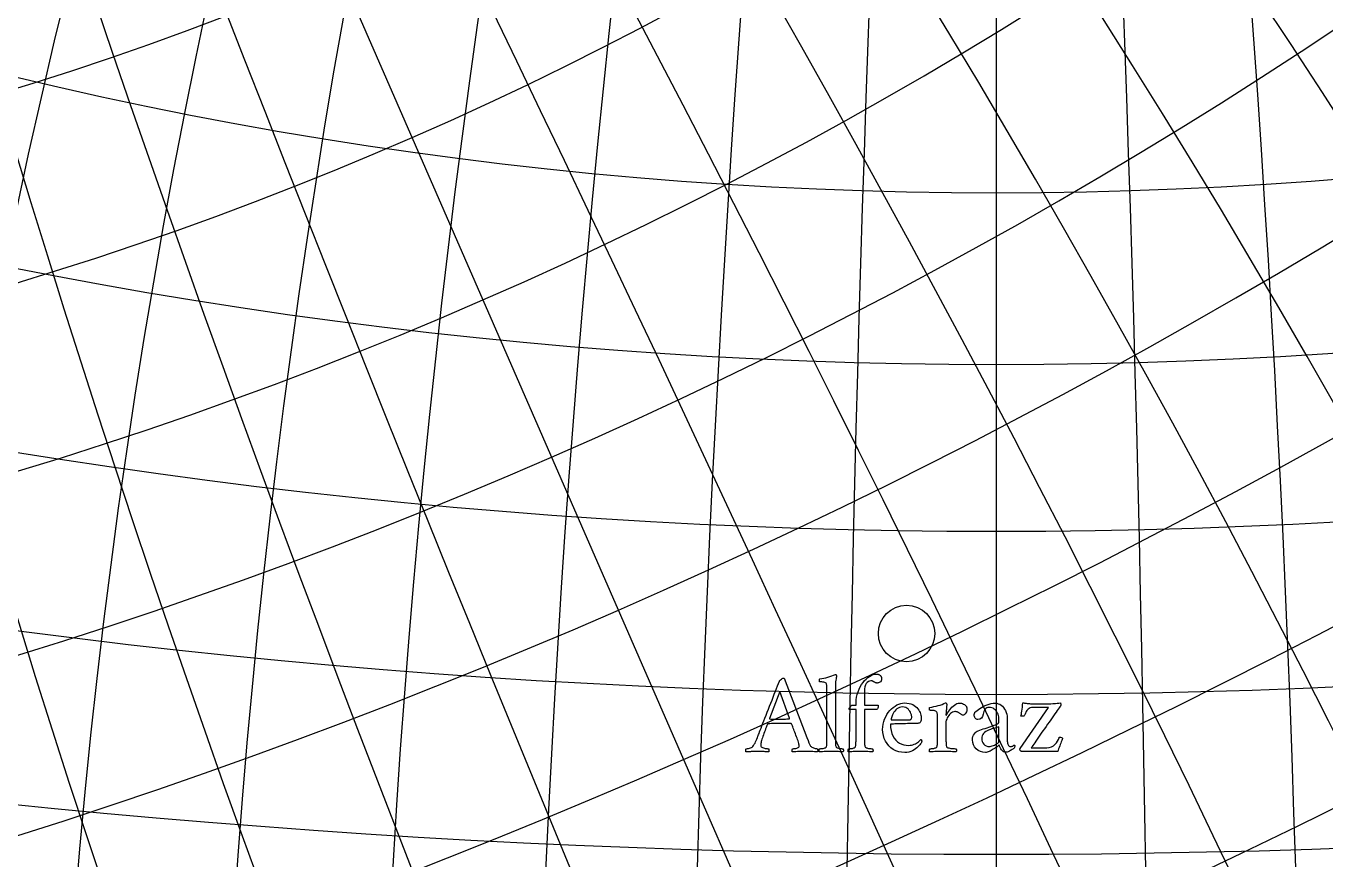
# Model space of a CAD drawing. Header units: millimetres. Extents: x -105 to 105, y -105 to 128.
# Drawn here: x -26.15 to 8.88, y 16.63 to 39.08 of the extents above; entities that cross this region are included whole.
import ezdxf

# ---------------------------------------------------------------- set-up
doc = ezdxf.new("R2010")
doc.units = ezdxf.units.MM
for name, color, linetype in [('ENGRAVE', 7, 'Continuous'), ('ENGRAVE_FINE', 8, 'Continuous'), ('TEXT', 5, 'Continuous')]:
    doc.layers.add(name, color=color, linetype=linetype)

msp = doc.modelspace()

# ---------------------------------------------------------------- linework, layer by layer
at = {"layer": 'ENGRAVE'}
msp.add_lwpolyline([(0, -95.025), (0, 95.025)], dxfattribs=at)
msp.add_lwpolyline([(0, -95.025), (0, 95.025)], dxfattribs=at)
for centre, radius in [((0, 0), 102.9), ((0, 0), 102.9), ((0, 0), 100.1438), ((0, 0), 95.025), ((0, 0), 95.025), ((0, 0), 95.025), ((-2.4196, 22.7067), 0.7602)]:
    msp.add_circle(centre, radius, dxfattribs=at)
for centre, radius, start, end in [((16.7555, 0), 96.4909, 100, 260), ((34.5863, 0), 101.1235, 110, 250), ((54.8627, 0), 109.7254, 120, 240), ((79.7354, 0), 124.0463, 130, 230), ((113.2464, 0), 147.8327, 140, 220), ((164.5881, 0), 190.05, 150, 210), ((261.079, 0), 277.8345, 160, 200), ((538.9136, 0), 547.2272, 170, 190), ((-538.9136, 0), 547.2272, 350, 10), ((-261.079, 0), 277.8345, 340, 20), ((-164.5881, 0), 190.05, 330, 30), ((-113.2464, 0), 147.8327, 320, 40), ((-79.7354, 0), 124.0463, 310, 50), ((-54.8627, 0), 109.7254, 300, 60), ((-34.5863, 0), 101.1235, 290, 70), ((-16.7555, 0), 96.4909, 280, 80), ((0, 147.8327), 113.2464, 230, 310), ((0, 190.05), 164.5881, 240, 300), ((0, 277.8345), 261.079, 250, 290)]:
    msp.add_arc(centre, radius, start, end, dxfattribs=at)
at = {"layer": 'ENGRAVE_FINE'}
msp.add_lwpolyline([(38.0178, -87.0884), (-38.0178, 87.0884)], dxfattribs=at)
for centre, radius, start, end in [((8.3136, 0), 95.388, 95, 265), ((25.4619, 0), 98.3771, 105, 255), ((44.3109, 0), 104.8485, 115, 245), ((66.5372, 0), 116.0041, 125, 235), ((95.025, 0), 134.3856, 135, 225), ((135.7098, 0), 165.671, 145, 215), ((203.7818, 0), 224.8483, 155, 205), ((354.6381, 0), 367.1484, 165, 195), ((1086.1407, 0), 1090.2896, 175, 185), ((-1086.1407, 0), 1090.2896, 355, 5), ((-354.6381, 0), 367.1484, 345, 15), ((-203.7818, 0), 224.8483, 335, 25), ((-135.7098, 0), 165.671, 325, 35), ((-95.025, 0), 134.3856, 315, 45), ((-66.5372, 0), 116.0041, 305, 55), ((-44.3109, 0), 104.8485, 295, 65), ((-25.4619, 0), 98.3771, 285, 75), ((-8.3136, 0), 95.388, 275, 85), ((-7.6193, -3.3261), 95.388, 298.583333, 108.583334), ((-49.6288, 113.6859), 79.7354, 243.583333, 343.583333), ((-15.356, -6.7036), 96.4909, 303.583333, 103.583333), ((-53.7653, 123.1616), 95.025, 248.583333, 338.583333), ((-23.3353, -10.1868), 98.3771, 308.583333, 98.583333), ((-31.6976, -13.8374), 101.1235, 313.583333, 93.583333), ((7.6193, 3.3261), 95.388, 118.583333, 288.583334), ((15.356, 6.7036), 96.4909, 123.583333, 283.583333), ((23.3353, 10.1868), 98.3771, 128.583333, 278.583333), ((31.6976, 13.8374), 101.1235, 133.583333, 273.583333), ((40.61, 17.728), 104.8485, 138.583333, 268.583333), ((50.2805, 21.9496), 109.7254, 143.583333, 263.583333), ((60.98, 26.6204), 116.0041, 148.583333, 258.583333), ((73.0759, 31.9008), 124.0463, 153.583333, 253.583333), ((87.0884, 38.0178), 134.3856, 158.583333, 248.583333), ((103.788, 45.3079), 147.8327, 163.583333, 243.583333), ((124.3752, 54.2951), 165.671, 168.583333, 238.583333), ((150.8416, 65.8488), 190.05, 173.583333, 233.583333), ((186.7617, 81.5295), 224.8483, 178.583333, 228.583333), ((239.2735, 104.4531), 277.8345, 183.583333, 223.583333), ((325.0184, 141.8845), 367.1484, 188.583333, 218.583333), ((493.903, 215.6099), 547.2272, 193.583333, 213.583333), ((995.4253, 434.5458), 1090.2896, 198.5833333, 208.5833333), ((-995.4253, -434.5458), 1090.2896, 18.5833333, 28.5833333), ((-493.903, -215.6099), 547.2272, 13.583333, 33.583333), ((-325.0184, -141.8845), 367.1484, 8.583333, 38.583333), ((-239.2735, -104.4531), 277.8345, 3.583333, 43.583333), ((-186.7617, -81.5295), 224.8483, 358.583333, 48.583333), ((-150.8416, -65.8488), 190.05, 353.583333, 53.583333), ((-124.3752, -54.2951), 165.671, 348.583333, 58.583333), ((-103.788, -45.3079), 147.8327, 343.583333, 63.583333), ((-87.0884, -38.0178), 134.3856, 338.583333, 68.583333), ((-73.0759, -31.9008), 124.0463, 333.583333, 73.583333), ((-60.98, -26.6204), 116.0041, 328.583333, 78.583333), ((-50.2805, -21.9496), 109.7254, 323.583333, 83.583333), ((-40.61, -17.728), 104.8485, 318.583333, 88.583333), ((-59.1453, 135.4855), 113.2464, 253.583333, 333.583333), ((-66.2821, 151.834), 135.7098, 258.583333, 328.583333), ((-76.0357, 174.1769), 164.5881, 263.583333, 323.583333), ((-89.9579, 206.0688), 203.7818, 268.583333, 318.583333), ((-111.1567, 254.6295), 261.079, 273.583333, 313.583333), ((-146.8896, 336.4839), 354.6381, 278.583333, 308.583333), ((0, 165.671), 135.7098, 235, 305), ((-218.936, 501.5223), 538.9136, 283.583333, 303.583333), ((-436.2057, 999.2277), 1086.1407, 288.5833333, 298.5833333), ((0, 224.8483), 203.7818, 245, 295), ((436.2057, -999.2277), 1086.1407, 108.5833333, 118.5833333), ((0, 367.1484), 354.6381, 255, 285), ((218.936, -501.5223), 538.9136, 103.583333, 123.583333)]:
    msp.add_arc(centre, radius, start, end, dxfattribs=at)
at = {"layer": 'TEXT'}
for points in [[(-6.4245, 19.9403), (-6.4227, 19.945), (-6.4172, 19.959), (-6.4081, 19.9825), (-6.3954, 20.0154), (-6.3795, 20.0563), (-6.3613, 20.1039), (-6.3405, 20.1582), (-6.3172, 20.2192), (-6.2918, 20.2854), (-6.2647, 20.3552), (-6.2359, 20.4287), (-6.2053, 20.5058), (-6.1738, 20.5853), (-6.1421, 20.666), (-6.1102, 20.7478), (-6.0781, 20.8307), (-6.0462, 20.9134), (-6.0149, 20.9944), (-5.9841, 21.0736), (-5.9539, 21.1511), (-5.9249, 21.2254), (-5.8976, 21.2951), (-5.872, 21.3603), (-5.8482, 21.4208), (-5.8402, 21.4335), (-5.8287, 21.4469), (-5.8134, 21.4611), (-5.7945, 21.476), (-5.7751, 21.4894), (-5.7581, 21.499), (-5.7437, 21.5047), (-5.7317, 21.5066), (-5.7289, 21.5066), (-5.7267, 21.5063), (-5.7251, 21.5058), (-5.724, 21.5051), (-5.723, 21.5043), (-5.7214, 21.5032), (-5.7192, 21.502), (-5.7164, 21.5005), (-5.1064, 19.9004), (-5.0763, 19.8215), (-5.0535, 19.7625), (-5.038, 19.7234), (-5.0298, 19.7042), (-5.0203, 19.688), (-5.0071, 19.6728), (-4.9904, 19.6588), (-4.97, 19.646), (-4.9478, 19.6346), (-4.9255, 19.6249), (-4.9033, 19.617), (-4.8811, 19.6107), (-4.8609, 19.6061), (-4.8447, 19.6027), (-4.8325, 19.6007), (-4.8244, 19.6), (-4.8192, 19.5913), (-4.8159, 19.5805), (-4.8146, 19.5675), (-4.8152, 19.5525), (-4.8167, 19.538), (-4.8182, 19.5268), (-4.8198, 19.5189), (-4.8213, 19.5142), (-4.8646, 19.5172), (-4.9056, 19.5199), (-4.9443, 19.5225), (-4.9807, 19.5249), (-5.0177, 19.5269), (-5.0581, 19.5284), (-5.102, 19.5292), (-5.1493, 19.5295), (-5.1992, 19.5292), (-5.2447, 19.5284), (-5.2858, 19.5269), (-5.3225, 19.5249), (-5.3592, 19.5225), (-5.4003, 19.5199), (-5.4458, 19.5172), (-5.4957, 19.5142), (-5.5009, 19.5215), (-5.5045, 19.531), (-5.5063, 19.5429), (-5.5064, 19.5571), (-5.505, 19.5713), (-5.5022, 19.5832), (-5.4981, 19.5927), (-5.4926, 19.6), (-5.4769, 19.6007), (-5.4574, 19.6027), (-5.434, 19.6061), (-5.4068, 19.6107), (-5.38, 19.6166), (-5.3577, 19.6234), (-5.3401, 19.6312), (-5.3271, 19.6399), (-5.3217, 19.6471), (-5.3179, 19.6567), (-5.3156, 19.6686), (-5.3148, 19.6828), (-5.3161, 19.699), (-5.3198, 19.7199), (-5.326, 19.7457), (-5.3348, 19.7763), (-5.3454, 19.8103), (-5.3574, 19.8464), (-5.3707, 19.8846), (-5.3853, 19.9249), (-5.4007, 19.966), (-5.416, 20.0066), (-5.4313, 20.0465), (-5.4466, 20.0859), (-5.4613, 20.1232), (-5.4746, 20.1571), (-5.4866, 20.1876), (-5.4972, 20.2146), (-5.5059, 20.2367), (-5.5122, 20.2525), (-5.5159, 20.262), (-5.5171, 20.2652), (-5.5175, 20.2656), (-5.5187, 20.2667), (-5.5206, 20.2686), (-5.5233, 20.2713), (-5.5263, 20.274), (-5.5294, 20.2759), (-5.5325, 20.2771), (-5.5355, 20.2775), (-5.5599, 20.2788), (-5.5869, 20.2798), (-5.6166, 20.2803), (-5.6489, 20.2805), (-5.6821, 20.2805), (-5.7141, 20.2805), (-5.7449, 20.2805), (-5.7746, 20.2805), (-5.7823, 20.2805), (-5.79, 20.2805), (-5.7976, 20.2805), (-5.8053, 20.2805), (-5.8128, 20.2805), (-5.8198, 20.2805), (-5.8265, 20.2805), (-5.8329, 20.2805), (-5.8771, 20.2804), (-5.9179, 20.2801), (-5.9553, 20.2797), (-5.9892, 20.279), (-6.0237, 20.2779), (-6.0628, 20.2763), (-6.1064, 20.2741), (-6.1547, 20.2713), (-6.1564, 20.271), (-6.1586, 20.2702), (-6.161, 20.2687), (-6.1639, 20.2667), (-6.1666, 20.2647), (-6.1685, 20.2633), (-6.1697, 20.2624), (-6.1701, 20.2621), (-6.1715, 20.2583), (-6.1758, 20.2468), (-6.183, 20.2276), (-6.193, 20.2008), (-6.2051, 20.1687), (-6.2183, 20.1338), (-6.2327, 20.0959), (-6.2482, 20.0552), (-6.2638, 20.0137), (-6.2785, 19.9736), (-6.2922, 19.9348), (-6.3049, 19.8974), (-6.3175, 19.8606), (-6.3275, 19.8269), (-6.3351, 19.7962), (-6.3402, 19.7686), (-6.3435, 19.7439), (-6.3459, 19.7219), (-6.3474, 19.7025), (-6.3478, 19.6858), (-6.3449, 19.6699), (-6.336, 19.6556), (-6.3211, 19.643), (-6.3003, 19.6322), (-6.2764, 19.6231), (-6.252, 19.6157), (-6.2273, 19.6101), (-6.2022, 19.6061), (-6.1793, 19.6035), (-6.1612, 19.6016), (-6.1479, 19.6004), (-6.1394, 19.6), (-6.1365, 19.5953), (-6.134, 19.5874), (-6.1319, 19.5762), (-6.1302, 19.5617), (-6.1292, 19.5467), (-6.1294, 19.5337), (-6.1308, 19.5229), (-6.1333, 19.5142), (-6.1613, 19.5157), (-6.1873, 19.5173), (-6.2111, 19.5188), (-6.2329, 19.5203), (-6.2536, 19.5219), (-6.2743, 19.5234), (-6.295, 19.5249), (-6.3157, 19.5265), (-6.338, 19.5278), (-6.3636, 19.5287), (-6.3924, 19.5293), (-6.4245, 19.5295), (-6.4569, 19.5293), (-6.4865, 19.5287), (-6.5136, 19.5278), (-6.5379, 19.5265), (-6.5609, 19.5249), (-6.5839, 19.5234), (-6.6069, 19.5219), (-6.6299, 19.5203), (-6.6544, 19.5188), (-6.682, 19.5173), (-6.7126, 19.5157), (-6.7463, 19.5142), (-6.749, 19.5189), (-6.7509, 19.5268), (-6.7521, 19.538), (-6.7525, 19.5525), (-6.7521, 19.5675), (-6.7509, 19.5805), (-6.749, 19.5913), (-6.7463, 19.6), (-6.7301, 19.6009), (-6.7092, 19.6035), (-6.6834, 19.6078), (-6.6528, 19.6138), (-6.6227, 19.6218), (-6.598, 19.6318), (-6.579, 19.644), (-6.5655, 19.6583), (-6.5434, 19.6882), (-6.5229, 19.7199), (-6.5043, 19.7534), (-6.4873, 19.7885), (-6.4713, 19.825), (-6.4555, 19.8625), (-6.4399, 19.9009), (-6.4245, 19.9403)], [(-4.5669, 21.194), (-4.567, 21.2117), (-4.5673, 21.2312), (-4.5678, 21.2523), (-4.5684, 21.2752), (-4.5699, 21.2977), (-4.5726, 21.3177), (-4.5768, 21.3353), (-4.5822, 21.3503), (-4.5909, 21.3656), (-4.6048, 21.3779), (-4.6239, 21.3871), (-4.6481, 21.3932), (-4.6754, 21.3973), (-4.7037, 21.4001), (-4.7329, 21.4019), (-4.7631, 21.4024), (-4.7645, 21.4048), (-4.7658, 21.412), (-4.7668, 21.424), (-4.7677, 21.4407), (-4.7678, 21.4577), (-4.7665, 21.4702), (-4.7639, 21.4784), (-4.76, 21.4821), (-4.7037, 21.4895), (-4.6481, 21.4994), (-4.5933, 21.5117), (-4.5393, 21.5266), (-4.4864, 21.5433), (-4.4351, 21.5614), (-4.3853, 21.5809), (-4.337, 21.6017), (-4.331, 21.6006), (-4.3251, 21.5975), (-4.3195, 21.5922), (-4.314, 21.5848), (-4.3093, 21.5765), (-4.306, 21.5683), (-4.3039, 21.5604), (-4.3033, 21.5526), (-4.3043, 21.5484), (-4.3075, 21.5358), (-4.3128, 21.5147), (-4.3201, 21.4852), (-4.3275, 21.4478), (-4.3328, 21.4032), (-4.3359, 21.3513), (-4.337, 21.2921), (-4.337, 19.8698), (-4.3369, 19.8366), (-4.3366, 19.8046), (-4.3361, 19.7738), (-4.3355, 19.7441), (-4.334, 19.7163), (-4.3312, 19.6912), (-4.3271, 19.6688), (-4.3217, 19.6491), (-4.3166, 19.6416), (-4.3075, 19.6345), (-4.2944, 19.6278), (-4.2772, 19.6215), (-4.2577, 19.6158), (-4.2374, 19.6111), (-4.2163, 19.6074), (-4.1945, 19.6046), (-4.1739, 19.6026), (-4.1565, 19.6012), (-4.1424, 19.6003), (-4.1316, 19.6), (-4.1275, 19.5927), (-4.1243, 19.5832), (-4.1221, 19.5713), (-4.1209, 19.5571), (-4.121, 19.5429), (-4.1228, 19.531), (-4.1263, 19.5215), (-4.1316, 19.5142), (-4.1763, 19.5172), (-4.2182, 19.5199), (-4.2575, 19.5225), (-4.2941, 19.5249), (-4.3305, 19.5269), (-4.3692, 19.5284), (-4.4102, 19.5292), (-4.4535, 19.5295), (-4.4953, 19.5292), (-4.5351, 19.5284), (-4.5727, 19.5269), (-4.6083, 19.5249), (-4.6442, 19.5225), (-4.683, 19.5199), (-4.7247, 19.5172), (-4.7692, 19.5142), (-4.7745, 19.5215), (-4.778, 19.531), (-4.7798, 19.5429), (-4.7799, 19.5571), (-4.7787, 19.5713), (-4.7765, 19.5832), (-4.7733, 19.5927), (-4.7692, 19.6), (-4.7585, 19.6003), (-4.7447, 19.6012), (-4.7278, 19.6026), (-4.7079, 19.6046), (-4.6866, 19.6074), (-4.6657, 19.6111), (-4.6452, 19.6158), (-4.6251, 19.6215), (-4.6075, 19.6278), (-4.5945, 19.6345), (-4.586, 19.6416), (-4.5822, 19.6491), (-4.5768, 19.6688), (-4.5726, 19.6912), (-4.5699, 19.7163), (-4.5684, 19.7441), (-4.5678, 19.7738), (-4.5673, 19.8046), (-4.567, 19.8366), (-4.5669, 19.8698)], [(-3.2641, 21.6109), (-3.2334, 21.6105), (-3.2086, 21.6093), (-3.1897, 21.6074), (-3.1768, 21.6047), (-3.1659, 21.6005), (-3.1534, 21.594), (-3.1391, 21.5852), (-3.1231, 21.5741), (-3.1184, 21.5685), (-3.1135, 21.5611), (-3.1085, 21.5517), (-3.1032, 21.5404), (-3.0985, 21.5281), (-3.0952, 21.5158), (-3.0931, 21.5036), (-3.0925, 21.4913), (-3.0952, 21.4552), (-3.1036, 21.4266), (-3.1175, 21.4054), (-3.1369, 21.3917), (-3.1583, 21.383), (-3.1779, 21.3768), (-3.1958, 21.373), (-3.212, 21.3718), (-3.2227, 21.3723), (-3.2335, 21.3741), (-3.2442, 21.3769), (-3.2549, 21.381), (-3.2659, 21.3858), (-3.2772, 21.3909), (-3.2888, 21.3965), (-3.3009, 21.4024), (-3.3126, 21.4095), (-3.3231, 21.4155), (-3.3325, 21.4202), (-3.3408, 21.4239), (-3.3494, 21.4266), (-3.3599, 21.4285), (-3.3724, 21.4296), (-3.3867, 21.43), (-3.4194, 21.4256), (-3.45, 21.4124), (-3.4784, 21.3904), (-3.5048, 21.3595), (-3.5267, 21.3199), (-3.5419, 21.2714), (-3.5504, 21.2141), (-3.5523, 21.148), (-3.5523, 20.7771), (-3.1967, 20.7771), (-3.1913, 20.7756), (-3.1875, 20.771), (-3.1852, 20.7633), (-3.1844, 20.7526), (-3.1844, 20.7497), (-3.1844, 20.7472), (-3.1844, 20.7451), (-3.1844, 20.7434), (-3.1869, 20.7194), (-3.1944, 20.6966), (-3.2068, 20.675), (-3.2243, 20.6545), (-3.5523, 20.6545), (-3.5523, 19.8698), (-3.5522, 19.8366), (-3.5519, 19.8046), (-3.5514, 19.7738), (-3.5507, 19.7441), (-3.5493, 19.7163), (-3.5465, 19.6912), (-3.5424, 19.6688), (-3.5369, 19.6491), (-3.5317, 19.6416), (-3.522, 19.6345), (-3.5079, 19.6278), (-3.4894, 19.6215), (-3.4684, 19.6158), (-3.4465, 19.6111), (-3.4239, 19.6074), (-3.4005, 19.6046), (-3.3786, 19.6026), (-3.3603, 19.6012), (-3.3456, 19.6003), (-3.3346, 19.6), (-3.3305, 19.5927), (-3.3273, 19.5832), (-3.3251, 19.5713), (-3.3239, 19.5571), (-3.324, 19.5429), (-3.3258, 19.531), (-3.3294, 19.5215), (-3.3346, 19.5142), (-3.3797, 19.5172), (-3.4228, 19.5199), (-3.4639, 19.5225), (-3.5032, 19.5249), (-3.5423, 19.5269), (-3.5829, 19.5284), (-3.6251, 19.5292), (-3.6687, 19.5295), (-3.7106, 19.5292), (-3.7504, 19.5284), (-3.788, 19.5269), (-3.8235, 19.5249), (-3.8595, 19.5225), (-3.8983, 19.5199), (-3.9399, 19.5172), (-3.9845, 19.5142), (-3.9897, 19.5215), (-3.9933, 19.531), (-3.9951, 19.5429), (-3.9952, 19.5571), (-3.994, 19.5713), (-3.9918, 19.5832), (-3.9886, 19.5927), (-3.9845, 19.6), (-3.9737, 19.6003), (-3.96, 19.6012), (-3.9431, 19.6026), (-3.9232, 19.6046), (-3.9019, 19.6074), (-3.881, 19.6111), (-3.8605, 19.6158), (-3.8404, 19.6215), (-3.8228, 19.6278), (-3.8098, 19.6345), (-3.8013, 19.6416), (-3.7975, 19.6491), (-3.792, 19.6688), (-3.7879, 19.6912), (-3.7851, 19.7163), (-3.7837, 19.7441), (-3.783, 19.7738), (-3.7825, 19.8046), (-3.7823, 19.8366), (-3.7822, 19.8698), (-3.7822, 20.6545), (-3.9569, 20.6545), (-3.9598, 20.6552), (-3.9623, 20.6572), (-3.9644, 20.6605), (-3.9661, 20.6652), (-3.9674, 20.6703), (-3.9684, 20.6748), (-3.969, 20.6787), (-3.9692, 20.6821), (-3.968, 20.6862), (-3.9646, 20.6924), (-3.9588, 20.7008), (-3.9508, 20.7112), (-3.9415, 20.7226), (-3.932, 20.7338), (-3.9223, 20.7448), (-3.9124, 20.7556), (-3.9037, 20.765), (-3.8975, 20.7717), (-3.8938, 20.7758), (-3.8925, 20.7771), (-3.7822, 20.7771), (-3.7822, 20.8353), (-3.7788, 20.9152), (-3.7688, 20.9924), (-3.752, 21.067), (-3.7285, 21.1388), (-3.6999, 21.2071), (-3.6676, 21.271), (-3.6317, 21.3305), (-3.5921, 21.3856), (-3.5504, 21.4356), (-3.5078, 21.4798), (-3.4645, 21.5183), (-3.4205, 21.5511), (-3.3774, 21.5772), (-3.3369, 21.5959), (-3.2992, 21.6071), (-3.2641, 21.6109)], [(-5.839, 21.1449), (-6.1118, 20.4154), (-6.1117, 20.415), (-6.1114, 20.4139), (-6.1109, 20.4119), (-6.1103, 20.4093), (-6.1094, 20.4066), (-6.1084, 20.4047), (-6.1071, 20.4035), (-6.1057, 20.4031), (-6.0751, 20.4017), (-6.0417, 20.4005), (-6.0054, 20.3994), (-5.9662, 20.3985), (-5.9276, 20.3979), (-5.893, 20.3974), (-5.8625, 20.3971), (-5.8359, 20.397), (-5.8015, 20.3972), (-5.7689, 20.3978), (-5.7379, 20.3987), (-5.7087, 20.4001), (-5.6797, 20.4016), (-5.6493, 20.4031), (-5.6176, 20.4047), (-5.5846, 20.4062), (-5.5818, 20.4067), (-5.5796, 20.4081), (-5.578, 20.4105), (-5.5769, 20.4139), (-5.5762, 20.4172), (-5.5758, 20.4196), (-5.5755, 20.421), (-5.5754, 20.4215)], [(-2.8534, 20.2652), (-2.8505, 20.174), (-2.8388, 20.0905), (-2.8183, 20.0146), (-2.789, 19.9464), (-2.7524, 19.8861), (-2.7101, 19.8341), (-2.662, 19.7904), (-2.6081, 19.7548), (-2.5503, 19.7273), (-2.4901, 19.7077), (-2.4277, 19.6959), (-2.3629, 19.692), (-2.3225, 19.6938), (-2.284, 19.6993), (-2.2474, 19.7084), (-2.2127, 19.7211), (-2.1803, 19.7362), (-2.1506, 19.7525), (-2.1236, 19.77), (-2.0993, 19.7885), (-2.078, 19.8066), (-2.0602, 19.8226), (-2.0459, 19.8365), (-2.0349, 19.8483), (-2.0329, 19.8476), (-2.03, 19.8456), (-2.026, 19.8423), (-2.0211, 19.8376), (-2.0164, 19.8317), (-2.0131, 19.8249), (-2.0111, 19.8172), (-2.0104, 19.8085), (-2.0116, 19.7958), (-2.015, 19.7824), (-2.0208, 19.7682), (-2.0288, 19.7533), (-2.0445, 19.7308), (-2.0641, 19.7062), (-2.0874, 19.6794), (-2.1146, 19.6506), (-2.1457, 19.6216), (-2.1805, 19.5943), (-2.2192, 19.5687), (-2.2618, 19.5448), (-2.3079, 19.5247), (-2.3576, 19.5104), (-2.4106, 19.5017), (-2.4671, 19.4989), (-2.552, 19.504), (-2.6319, 19.5196), (-2.7068, 19.5454), (-2.7767, 19.5816), (-2.8405, 19.6266), (-2.8971, 19.679), (-2.9463, 19.7385), (-2.9882, 19.8054), (-3.0218, 19.878), (-3.0457, 19.9548), (-3.0601, 20.0359), (-3.0649, 20.1211), (-3.0615, 20.195), (-3.0515, 20.2663), (-3.0347, 20.3352), (-3.0112, 20.4016), (-2.9823, 20.4646), (-2.9492, 20.5234), (-2.9118, 20.578), (-2.8702, 20.6284), (-2.8255, 20.6741), (-2.7787, 20.7146), (-2.7297, 20.75), (-2.6786, 20.7802), (-2.6269, 20.8043), (-2.576, 20.8215), (-2.5258, 20.8319), (-2.4763, 20.8353), (-2.4119, 20.8325), (-2.3533, 20.8238), (-2.3008, 20.8095), (-2.2541, 20.7894), (-2.2127, 20.765), (-2.1759, 20.738), (-2.1438, 20.7083), (-2.1162, 20.6759), (-2.0928, 20.6422), (-2.0732, 20.6085), (-2.0575, 20.5748), (-2.0457, 20.5411), (-2.0369, 20.5087), (-2.0307, 20.479), (-2.027, 20.452), (-2.0257, 20.4277), (-2.0267, 20.3972), (-2.0296, 20.3702), (-2.0344, 20.3466), (-2.0411, 20.3265), (-2.0504, 20.3102), (-2.0633, 20.2981), (-2.0796, 20.2903), (-2.0993, 20.2867), (-2.1165, 20.2852), (-2.1403, 20.284), (-2.1709, 20.2829), (-2.2081, 20.2821), (-2.2502, 20.2812), (-2.2951, 20.2801), (-2.3429, 20.2789), (-2.3936, 20.2775), (-2.4455, 20.2759), (-2.497, 20.2744), (-2.5482, 20.2729), (-2.599, 20.2713), (-2.6476, 20.2699), (-2.6924, 20.2686), (-2.7334, 20.2676), (-2.7706, 20.2667), (-2.8022, 20.2661), (-2.8266, 20.2656), (-2.8436, 20.2653), (-2.8534, 20.2652)], [(-2.838, 20.3755), (-2.3507, 20.3755), (-2.3373, 20.3765), (-2.325, 20.3794), (-2.3136, 20.3842), (-2.3031, 20.3909), (-2.2942, 20.4001), (-2.2874, 20.4123), (-2.2827, 20.4277), (-2.2802, 20.446), (-2.2803, 20.4664), (-2.284, 20.4905), (-2.2911, 20.5185), (-2.3016, 20.5503), (-2.3157, 20.5832), (-2.3334, 20.6146), (-2.3548, 20.6445), (-2.3798, 20.6729), (-2.409, 20.697), (-2.443, 20.7143), (-2.4818, 20.7246), (-2.5254, 20.7281), (-2.5708, 20.7247), (-2.612, 20.7146), (-2.649, 20.6979), (-2.6817, 20.6744), (-2.7107, 20.6466), (-2.7365, 20.6169), (-2.759, 20.5853), (-2.7783, 20.5518), (-2.7946, 20.5183), (-2.8082, 20.4867), (-2.8191, 20.457), (-2.8273, 20.4292), (-2.8332, 20.4057), (-2.8369, 20.389), (-2.8385, 20.3789), (-2.838, 20.3755)], [(-0.9927, 20.8323), (-0.964, 20.8306), (-0.936, 20.8258), (-0.9088, 20.8176), (-0.8824, 20.8062), (-0.8582, 20.7925), (-0.8379, 20.7775), (-0.8214, 20.7611), (-0.8088, 20.7434), (-0.8059, 20.7367), (-0.8034, 20.7288), (-0.8013, 20.7198), (-0.7996, 20.7097), (-0.7983, 20.6987), (-0.7973, 20.6874), (-0.7967, 20.6758), (-0.7965, 20.6637), (-0.7989, 20.6252), (-0.8061, 20.5924), (-0.8181, 20.5654), (-0.8349, 20.5441), (-0.8532, 20.528), (-0.8697, 20.5165), (-0.8846, 20.5097), (-0.8977, 20.5074), (-0.9128, 20.5087), (-0.9276, 20.5127), (-0.942, 20.5194), (-0.9559, 20.5288), (-0.9695, 20.5392), (-0.9828, 20.5487), (-0.9956, 20.5575), (-1.008, 20.5656), (-1.0189, 20.573), (-1.0299, 20.5798), (-1.0411, 20.586), (-1.0525, 20.5917), (-1.0652, 20.5963), (-1.0805, 20.5997), (-1.0982, 20.6017), (-1.1184, 20.6024), (-1.1499, 20.599), (-1.1801, 20.589), (-1.2089, 20.5722), (-1.2364, 20.5487), (-1.262, 20.5212), (-1.2851, 20.4924), (-1.3057, 20.4622), (-1.3238, 20.4307), (-1.3385, 20.4005), (-1.3491, 20.374), (-1.3554, 20.3514), (-1.3575, 20.3326), (-1.3575, 19.8698), (-1.3574, 19.8366), (-1.3571, 19.8046), (-1.3566, 19.7738), (-1.356, 19.7441), (-1.3545, 19.7163), (-1.3517, 19.6912), (-1.3476, 19.6688), (-1.3422, 19.6491), (-1.336, 19.6416), (-1.3238, 19.6345), (-1.3054, 19.6278), (-1.2809, 19.6215), (-1.2529, 19.6158), (-1.2242, 19.6111), (-1.1947, 19.6074), (-1.1644, 19.6046), (-1.1364, 19.6026), (-1.1138, 19.6012), (-1.0966, 19.6003), (-1.0847, 19.6), (-1.0806, 19.5927), (-1.0774, 19.5832), (-1.0752, 19.5713), (-1.074, 19.5571), (-1.074, 19.5429), (-1.0759, 19.531), (-1.0794, 19.5215), (-1.0847, 19.5142), (-1.1309, 19.5172), (-1.1774, 19.5199), (-1.2243, 19.5225), (-1.2717, 19.5249), (-1.3188, 19.5269), (-1.3652, 19.5284), (-1.4108, 19.5292), (-1.4556, 19.5295), (-1.4981, 19.5292), (-1.5399, 19.5284), (-1.5809, 19.5269), (-1.6211, 19.5249), (-1.6617, 19.5225), (-1.7039, 19.5199), (-1.7476, 19.5172), (-1.7928, 19.5142), (-1.798, 19.5215), (-1.8016, 19.531), (-1.8034, 19.5429), (-1.8035, 19.5571), (-1.8023, 19.5713), (-1.8001, 19.5832), (-1.7969, 19.5927), (-1.7928, 19.6), (-1.7819, 19.6003), (-1.7679, 19.6012), (-1.7505, 19.6026), (-1.7299, 19.6046), (-1.708, 19.6074), (-1.6866, 19.6111), (-1.6658, 19.6158), (-1.6456, 19.6215), (-1.628, 19.6278), (-1.615, 19.6345), (-1.6066, 19.6416), (-1.6027, 19.6491), (-1.5973, 19.6688), (-1.5931, 19.6912), (-1.5904, 19.7163), (-1.5889, 19.7441), (-1.5883, 19.7738), (-1.5878, 19.8046), (-1.5875, 19.8366), (-1.5874, 19.8698), (-1.5874, 20.4277), (-1.5875, 20.4441), (-1.5878, 20.4629), (-1.5883, 20.484), (-1.5889, 20.5074), (-1.5904, 20.5305), (-1.5931, 20.551), (-1.5973, 20.5689), (-1.6027, 20.584), (-1.6094, 20.5967), (-1.6203, 20.6074), (-1.6355, 20.6159), (-1.6548, 20.6223), (-1.6763, 20.6271), (-1.6977, 20.6307), (-1.7192, 20.6332), (-1.7407, 20.6346), (-1.7602, 20.6352), (-1.7759, 20.6357), (-1.7878, 20.636), (-1.7958, 20.6361), (-1.7974, 20.6407), (-1.7989, 20.6484), (-1.8004, 20.6591), (-1.802, 20.6729), (-1.8027, 20.6871), (-1.802, 20.6989), (-1.7997, 20.7085), (-1.7958, 20.7158), (-1.738, 20.7244), (-1.6809, 20.735), (-1.6246, 20.7474), (-1.569, 20.7618), (-1.5152, 20.7783), (-1.464, 20.797), (-1.4155, 20.8181), (-1.3698, 20.8415), (-1.3637, 20.8403), (-1.3579, 20.8369), (-1.3522, 20.8311), (-1.3468, 20.8231), (-1.3421, 20.8143), (-1.3387, 20.8062), (-1.3367, 20.7989), (-1.336, 20.7924), (-1.3364, 20.7846), (-1.3376, 20.7702), (-1.3395, 20.7493), (-1.3422, 20.7219), (-1.3451, 20.6912), (-1.3479, 20.6602), (-1.3505, 20.6291), (-1.3529, 20.5978), (-1.3549, 20.5691), (-1.3563, 20.5461), (-1.3572, 20.5285), (-1.3575, 20.5165), (-1.3572, 20.5125), (-1.3563, 20.5097), (-1.3549, 20.5079), (-1.3529, 20.5074), (-1.3507, 20.5075), (-1.3487, 20.5081), (-1.3469, 20.5091), (-1.3452, 20.5104), (-1.3283, 20.5433), (-1.3081, 20.5775), (-1.2846, 20.613), (-1.2579, 20.6499), (-1.2287, 20.6861), (-1.1977, 20.7196), (-1.1651, 20.7505), (-1.1307, 20.7786), (-1.0956, 20.8021), (-1.0609, 20.8189), (-1.0266, 20.8289), (-0.9927, 20.8323)], [(-0.0333, 20.8292), (0.009, 20.8258), (0.0499, 20.8154), (0.0894, 20.7982), (0.1277, 20.774), (0.1634, 20.7441), (0.1955, 20.7097), (0.2239, 20.6706), (0.2487, 20.6269), (0.2688, 20.5794), (0.2832, 20.5288), (0.2918, 20.4752), (0.2947, 20.4185), (0.2947, 19.8023), (0.2961, 19.7743), (0.3001, 19.7483), (0.3068, 19.7245), (0.3162, 19.7027), (0.3286, 19.6846), (0.3445, 19.6717), (0.3639, 19.6639), (0.3867, 19.6613), (0.407, 19.6625), (0.425, 19.6659), (0.4407, 19.6717), (0.4541, 19.6797), (0.4652, 19.688), (0.474, 19.6943), (0.4805, 19.6987), (0.4848, 19.7012), (0.4876, 19.7006), (0.4901, 19.6989), (0.4922, 19.696), (0.494, 19.692), (0.4953, 19.6876), (0.4963, 19.6835), (0.4968, 19.6799), (0.497, 19.6767), (0.4961, 19.6604), (0.4932, 19.6452), (0.4884, 19.6312), (0.4817, 19.6184), (0.4711, 19.61), (0.4576, 19.6), (0.4412, 19.5885), (0.4219, 19.5755), (0.401, 19.5621), (0.3798, 19.5494), (0.3581, 19.5376), (0.3361, 19.5265), (0.3145, 19.5171), (0.2943, 19.5104), (0.2755, 19.5063), (0.2579, 19.505), (0.2266, 19.509), (0.197, 19.5211), (0.1691, 19.5412), (0.143, 19.5694), (0.1199, 19.6017), (0.1012, 19.6345), (0.0869, 19.6676), (0.0771, 19.7012), (0.0689, 19.6937), (0.0568, 19.6835), (0.0406, 19.6707), (0.0204, 19.6552), (-0.0027, 19.6382), (-0.0275, 19.6211), (-0.0541, 19.6038), (-0.0823, 19.5862), (-0.1113, 19.5692), (-0.1402, 19.5533), (-0.1688, 19.5385), (-0.1973, 19.5249), (-0.2246, 19.5135), (-0.2498, 19.5054), (-0.2729, 19.5005), (-0.2938, 19.4989), (-0.3645, 19.5051), (-0.4295, 19.5238), (-0.4887, 19.5549), (-0.5421, 19.5985), (-0.5864, 19.6511), (-0.618, 19.7092), (-0.637, 19.7729), (-0.6433, 19.8422), (-0.6401, 19.8865), (-0.6306, 19.9276), (-0.6148, 19.9655), (-0.5927, 20), (-0.5675, 20.03), (-0.5425, 20.0541), (-0.5177, 20.0722), (-0.4931, 20.0843), (-0.4489, 20.1), (-0.4023, 20.1161), (-0.3531, 20.1329), (-0.3015, 20.1502), (-0.2495, 20.1678), (-0.1992, 20.1851), (-0.1506, 20.2023), (-0.1038, 20.2192), (-0.0609, 20.2351), (-0.0241, 20.2491), (0.0066, 20.2612), (0.0311, 20.2713), (0.0422, 20.2762), (0.051, 20.2817), (0.0575, 20.2877), (0.0617, 20.2943), (0.0644, 20.3028), (0.0663, 20.3146), (0.0675, 20.3297), (0.0679, 20.348), (0.0679, 20.4277), (0.0658, 20.4613), (0.0595, 20.4947), (0.0489, 20.5279), (0.0342, 20.561), (0.0158, 20.5926), (-0.0057, 20.6215), (-0.0302, 20.6478), (-0.0578, 20.6713), (-0.0879, 20.6908), (-0.1199, 20.7047), (-0.1538, 20.713), (-0.1896, 20.7158), (-0.2254, 20.7127), (-0.2563, 20.7035), (-0.2821, 20.6882), (-0.303, 20.6668), (-0.3201, 20.6397), (-0.3344, 20.6077), (-0.3461, 20.5708), (-0.3551, 20.5288), (-0.3743, 20.4658), (-0.4042, 20.4208), (-0.4448, 20.3937), (-0.4961, 20.3847), (-0.5192, 20.3872), (-0.5394, 20.3947), (-0.5568, 20.4072), (-0.5712, 20.4246), (-0.5826, 20.4449), (-0.5908, 20.466), (-0.5957, 20.4878), (-0.5973, 20.5104), (-0.5969, 20.5161), (-0.5958, 20.5238), (-0.5938, 20.5337), (-0.5912, 20.5457), (-0.5879, 20.5578), (-0.5843, 20.5683), (-0.5802, 20.577), (-0.5758, 20.584), (-0.5504, 20.6064), (-0.5199, 20.6307), (-0.4845, 20.657), (-0.444, 20.6851), (-0.3997, 20.7133), (-0.3525, 20.7396), (-0.3024, 20.7639), (-0.2494, 20.7863), (-0.1951, 20.8051), (-0.1409, 20.8185), (-0.087, 20.8265), (-0.0333, 20.8292)], [(0.9783, 20.8139), (1.3614, 20.8139), (1.4198, 20.8143), (1.4722, 20.8154), (1.5186, 20.8173), (1.5592, 20.82), (1.5978, 20.8235), (1.6385, 20.8277), (1.6813, 20.8327), (1.7262, 20.8384), (1.7302, 20.8306), (1.7331, 20.8227), (1.7348, 20.8146), (1.7354, 20.8062), (1.7354, 20.7979), (1.7354, 20.7897), (1.7354, 20.7818), (1.7354, 20.774), (1.7354, 20.7712), (1.7354, 20.7687), (1.7354, 20.7666), (1.7354, 20.7648), (1.7327, 20.761), (1.7247, 20.7495), (1.7113, 20.7304), (1.6925, 20.7035), (1.6693, 20.6704), (1.6427, 20.6323), (1.6126, 20.5892), (1.5791, 20.5411), (1.543, 20.4893), (1.5051, 20.4353), (1.4656, 20.379), (1.4243, 20.3204), (1.382, 20.2605), (1.3396, 20.2004), (1.297, 20.1402), (1.2542, 20.0797), (1.2122, 20.0204), (1.1722, 19.9633), (1.134, 19.9085), (1.0978, 19.856), (1.0643, 19.8072), (1.0342, 19.7636), (1.0076, 19.7252), (0.9844, 19.692), (0.9656, 19.665), (0.9522, 19.6452), (0.9442, 19.6328), (0.9415, 19.6276), (1.3614, 19.6276), (1.4269, 19.6331), (1.4852, 19.6494), (1.5365, 19.6767), (1.5806, 19.715), (1.6179, 19.7591), (1.6484, 19.8042), (1.6723, 19.8503), (1.6894, 19.8974), (1.6919, 19.9054), (1.6963, 19.9111), (1.7027, 19.9146), (1.7109, 19.9157), (1.7329, 19.9134), (1.753, 19.9066), (1.7712, 19.8951), (1.7875, 19.879), (1.786, 19.8752), (1.7814, 19.864), (1.7737, 19.8453), (1.763, 19.8192), (1.7504, 19.7879), (1.7369, 19.7537), (1.7228, 19.7166), (1.7078, 19.6767), (1.6929, 19.636), (1.6787, 19.597), (1.6653, 19.5594), (1.6527, 19.5234), (0.6809, 19.5234), (0.6733, 19.5272), (0.6656, 19.5326), (0.658, 19.5395), (0.6503, 19.5479), (0.6436, 19.5571), (0.6388, 19.5663), (0.6359, 19.5755), (0.635, 19.5847), (0.635, 19.5864), (0.635, 19.5885), (0.635, 19.591), (0.635, 19.5939), (0.6352, 19.5968), (0.6357, 19.5993), (0.6367, 19.6014), (0.638, 19.6031), (1.4074, 20.7097), (0.9875, 20.7127), (0.9471, 20.7101), (0.912, 20.7024), (0.882, 20.6895), (0.8572, 20.6713), (0.8365, 20.6501), (0.8189, 20.6277), (0.8043, 20.6041), (0.7928, 20.5794), (0.7833, 20.5555), (0.7748, 20.5346), (0.7673, 20.5165), (0.7606, 20.5012), (0.752, 20.4905), (0.7384, 20.4828), (0.7198, 20.4782), (0.6963, 20.4767), (0.6815, 20.4771), (0.671, 20.4782), (0.6647, 20.4801), (0.6626, 20.4828), (0.6676, 20.5039), (0.6737, 20.5334), (0.6807, 20.5713), (0.6886, 20.6177), (0.6964, 20.6694), (0.7028, 20.7235), (0.7079, 20.7798), (0.7116, 20.8384), (0.7144, 20.838), (0.7227, 20.8369), (0.7366, 20.835), (0.756, 20.8323), (0.7794, 20.8292), (0.8051, 20.8261), (0.8331, 20.8231), (0.8633, 20.82), (0.8941, 20.8173), (0.9235, 20.8154), (0.9516, 20.8143), (0.9783, 20.8139)], [(-0.1927, 19.6613), (-0.166, 19.6629), (-0.1383, 19.6675), (-0.1093, 19.6751), (-0.0793, 19.6858), (-0.0498, 19.6984), (-0.0225, 19.7115), (0.0024, 19.7252), (0.025, 19.7395), (0.0437, 19.7532), (0.0572, 19.7652), (0.0652, 19.7754), (0.0679, 19.7839), (0.0679, 20.1916), (0.0368, 20.1819), (0.002, 20.1709), (-0.0367, 20.1589), (-0.0793, 20.1456), (-0.1208, 20.1326), (-0.1567, 20.1211), (-0.1867, 20.1112), (-0.2111, 20.1027), (-0.2492, 20.0857), (-0.2839, 20.0652), (-0.3151, 20.0412), (-0.3429, 20.0138), (-0.3657, 19.983), (-0.382, 19.9487), (-0.3917, 19.911), (-0.395, 19.8698), (-0.3913, 19.8296), (-0.3804, 19.792), (-0.3622, 19.7568), (-0.3367, 19.7242), (-0.3059, 19.6967), (-0.2716, 19.677), (-0.2339, 19.6653), (-0.1927, 19.6613)]]:
    msp.add_lwpolyline(points, close=True, dxfattribs=at)

doc.saveas('drawing.dxf')
